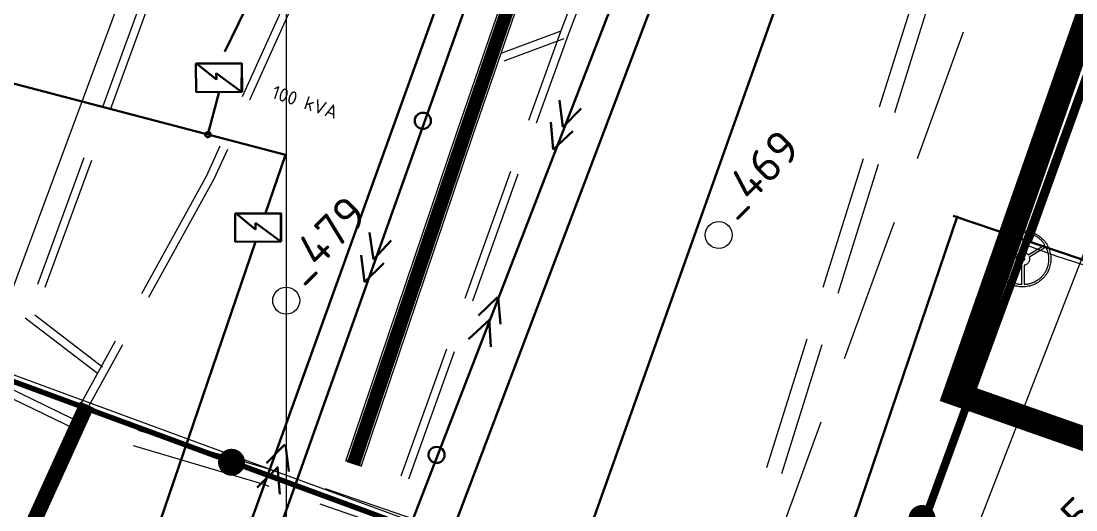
# Model space of a CAD drawing. Header units: millimetres. Extents: x 519 to 9564855, y -810 to 5021775.
# Drawn here: x 9530901.8 to 9531292.5, y 4999252.9 to 4999433.9 of the extents above; entities that cross this region are included whole.
import ezdxf

# ---------------------------------------------------------------- set-up
doc = ezdxf.new("R2010")
doc.units = ezdxf.units.MM
doc.header["$LTSCALE"] = 2
doc.header["$MEASUREMENT"] = 0
for name, pattern in [('92051501$0$DASHED', [0.75, 0.5, -0.25]), ('92051501$0$GROUND2', [35, 25, -10]), ('DASHED', [0.75, 0.5, -0.25])]:
    doc.linetypes.add(name, pattern=pattern)
for name, color, linetype in [('Existing roads', 41, 'Continuous'), ('FIBERGLASS', 212, 'Continuous'), ('GRID_PULKOVO', 7, 'Continuous'), ('OilColl&Flowlines', 3, 'Continuous'), ('OLD WELLS(dr.bfr2000)', 24, 'Continuous'), ('ROAD_GROUND', 9, 'Continuous')]:
    doc.layers.add(name, color=color, linetype=linetype)
for name, color, linetype, lineweight in [('SteamInjInfrastructure', 25, 'Continuous', 100), ('Электро', 1, 'Continuous', 30), ('Электроснаб', 1, 'Continuous', 18), ('Электроснабжене', 1, 'Continuous', 18)]:
    doc.layers.add(name, color=color, linetype=linetype, lineweight=lineweight)
doc.styles.add('92051501$0$STANDARD', font='simplex.shx')
doc.styles.add('Elect', font='isocpeur.ttf')
doc.styles.add('GeoApp', font='', dxfattribs={"height": 1})
doc.styles.get("Standard").update_dxf_attribs({"font": 'isocpeur.ttf', "width": 0.5})
doc.styles.get('GeoApp').set_extended_font_data('D431', italic=True)
doc.linetypes.add('g5_122_n', pattern='A,1,-1,1.5,-0.3,["Н",GeoApp,S=1,R=0,X=0,Y=-0.5],-1.5,1.5,-1,4,-1,4,-1,3', length=20.8)
doc.linetypes.add('STM_LINE', pattern='A,0.5,-0.2,["S",92051501$0$STANDARD,S=0.1,R=0,X=-0.1,Y=-0.05],-0.05', length=0.75)

# ---------------------------------------------------------------- blocks, each defined once
blk = doc.blocks.new('A$C80b59c50')
at = {"color": 24, "linetype": 'g5_122_n', "lineweight": 30, "ltscale": 5}
for p, q in [((-987.71, -175.19, -25.78), (-1186.63, -760.58, -25.78)), ((-70.19, -488.02, -25.78), (-989.26, -175.19, -25.78))]:
    blk.add_line(p, q, dxfattribs=at)

msp = doc.modelspace()

# ---------------------------------------------------------------- linework, layer by layer
at = {"layer": 'Existing roads', "lineweight": 0}
msp.add_line((9530926.22, 4999291.84), (9530811.85, 4999040.53), dxfattribs=at)
at = {"layer": 'Existing roads', "lineweight": 0, "const_width": 5.7, "flags": 128}
msp.add_lwpolyline([(9530926.22, 4999291.84), (9530811.85, 4999040.53), (9530810.05907, 4999036.90417)], dxfattribs=at)
at = {"layer": 'FIBERGLASS', "color": 5, "linetype": '92051501$0$DASHED', "lineweight": 0, "ltscale": 50}
for p, q in [((9531276.29966, 4999500.34681), (9531223.86101, 4999355.78128)), ((9531223.86101, 4999355.78128), (9531157.36101, 4999174.18128))]:
    msp.add_line(p, q, dxfattribs=at)
at = {"layer": 'FIBERGLASS', "linetype": 'DASHED', "lineweight": 0, "ltscale": 0.07, "const_width": 3}
msp.add_lwpolyline([(9531540.34582, 5000089.45611), (9531403.32848, 4999707.55452), (9531323.07565, 4999487.02054), (9531270.637, 4999342.455), (9531204.137, 4999160.855), (9531080, 4998795), (9531073, 4998720), (9531007, 4998000), (9530962, 4997500), (9530917, 4997000), (9530872, 4996500), (9530827, 4996000), (9530808, 4995740)], dxfattribs=at)
at = {"layer": 'GRID_PULKOVO', "lineweight": 0}
msp.add_line((9531000, 5010000), (9531000, 4992000), dxfattribs=at)
at = {"layer": 'OilColl&Flowlines', "lineweight": 0, "const_width": 2}
for points in [[(9531399.85259, 4999698.83797), (9531275.11022, 4999352.00909)], [(9531270.637, 4999342.455), (9531205.437, 4999162.555), (9531204.737, 4999160.655), (9531204.137, 4999160.855), (9531212.837, 4999184.855), (9530837.037, 4999323.255), (9530845.737, 4999345.755)]]:
    msp.add_lwpolyline(points, dxfattribs=at)
at = {"layer": 'OilColl&Flowlines', "lineweight": 0}
for points in [[(9531272.8284, 4999356.25381), (9531272.8284, 4999356.25381), (9531273.35813, 4999356.24343), (9531273.87746, 4999356.20188), (9531274.3968, 4999356.12917), (9531274.90575, 4999356.04608), (9531275.40431, 4999355.92144), (9531275.89248, 4999355.78641), (9531276.38066, 4999355.62023), (9531276.84806, 4999355.43326), (9531277.30508, 4999355.22553), (9531277.7517, 4999354.99702), (9531278.18795, 4999354.74774), (9531278.6138, 4999354.47769), (9531279.01888, 4999354.18686), (9531279.41358, 4999353.87526), (9531279.7875, 4999353.55327), (9531280.15103, 4999353.21051), (9531280.4938, 4999352.84697), (9531280.82617, 4999352.47305), (9531281.13777, 4999352.07836), (9531281.4286, 4999351.67328), (9531281.69865, 4999351.24742), (9531281.94794, 4999350.81118), (9531282.17644, 4999350.36455), (9531282.39456, 4999349.90753), (9531282.58152, 4999349.42975), (9531282.74771, 4999348.95196), (9531282.88274, 4999348.4534), (9531282.99699, 4999347.95483), (9531283.09047, 4999347.44588), (9531283.16318, 4999346.92655), (9531283.20473, 4999346.39683), (9531283.21511, 4999345.8671), (9531283.21511, 4999345.8671), (9531283.20473, 4999345.327), (9531283.16318, 4999344.79727), (9531283.09047, 4999344.27794), (9531282.99699, 4999343.76899), (9531282.88274, 4999343.27043), (9531282.74771, 4999342.77186), (9531282.58152, 4999342.28369), (9531282.39456, 4999341.81629), (9531282.17644, 4999341.35927), (9531281.94794, 4999340.91264), (9531281.69865, 4999340.4764), (9531281.4286, 4999340.05055), (9531281.13777, 4999339.64546), (9531280.82617, 4999339.25077), (9531280.4938, 4999338.87685), (9531280.15103, 4999338.51331), (9531279.7875, 4999338.17055), (9531279.41358, 4999337.84856), (9531279.01888, 4999337.53696), (9531278.6138, 4999337.24613), (9531278.18795, 4999336.97608), (9531277.7517, 4999336.7268), (9531277.30508, 4999336.49829), (9531276.84806, 4999336.29056), (9531276.38066, 4999336.1036), (9531275.89248, 4999335.9478), (9531275.40431, 4999335.80238), (9531274.90575, 4999335.68813), (9531274.3968, 4999335.59465), (9531273.87746, 4999335.53233), (9531273.35813, 4999335.49078), (9531272.8284, 4999335.48039), (9531272.8284, 4999335.48039), (9531272.28829, 4999335.49078), (9531271.75857, 4999335.53233), (9531271.23924, 4999335.59465), (9531270.73029, 4999335.68813), (9531270.22134, 4999335.80238), (9531269.73316, 4999335.9478), (9531269.24499, 4999336.1036), (9531268.77759, 4999336.29056), (9531268.31018, 4999336.49829), (9531267.86356, 4999336.7268), (9531267.42731, 4999336.97608), (9531267.01185, 4999337.24613), (9531266.60676, 4999337.53696), (9531266.21207, 4999337.84856), (9531265.83815, 4999338.17055), (9531265.47461, 4999338.51331), (9531265.13185, 4999338.87685), (9531264.79948, 4999339.25077), (9531264.49826, 4999339.64546), (9531264.20743, 4999340.05055), (9531263.93738, 4999340.4764), (9531263.6881, 4999340.91264), (9531263.45959, 4999341.35927), (9531263.25186, 4999341.81629), (9531263.0649, 4999342.28369), (9531262.9091, 4999342.77186), (9531262.76368, 4999343.27043), (9531262.64943, 4999343.76899), (9531262.55595, 4999344.27794), (9531262.49363, 4999344.79727), (9531262.45208, 4999345.327), (9531262.44169, 4999345.8671), (9531262.44169, 4999345.8671), (9531262.45208, 4999346.39683), (9531262.49363, 4999346.92655), (9531262.55595, 4999347.44588), (9531262.64943, 4999347.95483), (9531262.76368, 4999348.4534), (9531262.9091, 4999348.95196), (9531263.0649, 4999349.42975), (9531263.25186, 4999349.90753), (9531263.45959, 4999350.36455), (9531263.6881, 4999350.81118), (9531263.93738, 4999351.24742), (9531264.20743, 4999351.67328), (9531264.49826, 4999352.07836), (9531264.79948, 4999352.47305), (9531265.13185, 4999352.84697), (9531265.47461, 4999353.21051), (9531265.83815, 4999353.55327), (9531266.21207, 4999353.87526), (9531266.60676, 4999354.18686), (9531267.01185, 4999354.47769), (9531267.42731, 4999354.74774), (9531267.86356, 4999354.99702), (9531268.31018, 4999355.22553), (9531268.77759, 4999355.43326), (9531269.24499, 4999355.62023), (9531269.73316, 4999355.78641), (9531270.22134, 4999355.92144), (9531270.73029, 4999356.04608), (9531271.23924, 4999356.12917), (9531271.75857, 4999356.20188), (9531272.28829, 4999356.24343), (9531272.8284, 4999356.25381)], [(9531270.9588, 4999347.29008), (9531270.9588, 4999347.29008), (9531271.16653, 4999347.53936), (9531271.40542, 4999347.75749), (9531271.66509, 4999347.93406), (9531271.92476, 4999348.06909), (9531272.2052, 4999348.16257), (9531272.49603, 4999348.23527), (9531272.78686, 4999348.26643), (9531273.07768, 4999348.26643), (9531273.35813, 4999348.23527), (9531273.63857, 4999348.17295), (9531273.89823, 4999348.08986), (9531274.13713, 4999347.97561), (9531274.36564, 4999347.84058), (9531274.5526, 4999347.67439), (9531274.71878, 4999347.49782), (9531274.85381, 4999347.29008), (9531280.94042, 4999351.10201), (9531280.94042, 4999351.10201), (9531280.79501, 4999351.3409), (9531280.62882, 4999351.56941), (9531280.46264, 4999351.79792), (9531280.28606, 4999352.02642), (9531280.0991, 4999352.24454), (9531279.91214, 4999352.46267), (9531279.70441, 4999352.6704), (9531279.49667, 4999352.87813), (9531279.27855, 4999353.07548), (9531279.06043, 4999353.27283), (9531278.82154, 4999353.45979), (9531278.58264, 4999353.63636), (9531278.34375, 4999353.81294), (9531278.09447, 4999353.97913), (9531277.8348, 4999354.14531), (9531277.57513, 4999354.29073), (9531277.30508, 4999354.43614), (9531277.03502, 4999354.58155), (9531276.75458, 4999354.70619), (9531276.47414, 4999354.83084), (9531276.1937, 4999354.94509), (9531275.90287, 4999355.04896), (9531275.61204, 4999355.14244), (9531275.32121, 4999355.22553), (9531275.02, 4999355.30862), (9531274.71878, 4999355.37094), (9531274.41757, 4999355.43326), (9531274.10597, 4999355.4852), (9531273.80475, 4999355.51636), (9531273.49315, 4999355.54752), (9531273.18155, 4999355.55791), (9531272.86995, 4999355.56829), (9531272.86995, 4999355.56829), (9531272.55835, 4999355.55791), (9531272.24675, 4999355.54752), (9531271.93515, 4999355.51636), (9531271.62355, 4999355.4852), (9531271.32233, 4999355.43326), (9531271.02112, 4999355.38133), (9531270.7199, 4999355.31901), (9531270.42907, 4999355.2463), (9531270.12786, 4999355.15282), (9531269.84742, 4999355.05934), (9531269.55659, 4999354.96586), (9531269.27615, 4999354.85161), (9531269.00609, 4999354.72697), (9531268.73604, 4999354.60233), (9531268.46599, 4999354.4673), (9531268.20632, 4999354.32189), (9531267.94665, 4999354.17647), (9531267.69737, 4999354.01029), (9531267.44809, 4999353.8441), (9531267.20919, 4999353.67791), (9531266.98069, 4999353.49095), (9531266.75218, 4999353.30399), (9531266.53406, 4999353.11703), (9531266.31594, 4999352.90929), (9531266.1082, 4999352.70156), (9531265.91085, 4999352.49383), (9531265.72389, 4999352.2757), (9531265.53693, 4999352.0472), (9531265.36036, 4999351.81869), (9531265.18378, 4999351.59018), (9531265.02798, 4999351.35129), (9531264.87218, 4999351.10201), (9531270.9588, 4999347.29008)], [(9531272.42332, 4999343.47816), (9531272.42332, 4999343.47816), (9531272.18443, 4999343.56125), (9531271.95592, 4999343.65473), (9531271.72741, 4999343.77938), (9531271.51968, 4999343.9144), (9531271.32233, 4999344.0702), (9531271.14576, 4999344.23639), (9531270.97957, 4999344.42335), (9531270.84454, 4999344.6207), (9531270.7199, 4999344.82843), (9531270.61603, 4999345.04655), (9531270.54333, 4999345.27506), (9531270.49139, 4999345.51396), (9531270.47062, 4999345.76324), (9531270.48101, 4999346.01252), (9531270.52255, 4999346.2618), (9531270.59526, 4999346.52147), (9531264.39439, 4999350.41648), (9531264.39439, 4999350.41648), (9531264.25937, 4999350.1672), (9531264.13473, 4999349.91792), (9531264.02047, 4999349.65825), (9531263.91661, 4999349.39859), (9531263.81274, 4999349.12853), (9531263.71926, 4999348.84809), (9531263.63616, 4999348.57804), (9531263.56346, 4999348.28721), (9531263.50114, 4999348.00677), (9531263.4492, 4999347.71594), (9531263.39727, 4999347.42511), (9531263.36611, 4999347.13428), (9531263.33495, 4999346.83307), (9531263.31418, 4999346.53185), (9531263.30379, 4999346.23064), (9531263.30379, 4999345.92942), (9531263.31418, 4999345.62821), (9531263.33495, 4999345.327), (9531263.35572, 4999345.01539), (9531263.39727, 4999344.71418), (9531263.43882, 4999344.41296), (9531263.50114, 4999344.11175), (9531263.56346, 4999343.81054), (9531263.63616, 4999343.50932), (9531263.71926, 4999343.20811), (9531263.81274, 4999342.91728), (9531263.91661, 4999342.62645), (9531264.03086, 4999342.33562), (9531264.1555, 4999342.04479), (9531264.29053, 4999341.76435), (9531264.43594, 4999341.48391), (9531264.59174, 4999341.20347), (9531264.59174, 4999341.20347), (9531264.74754, 4999340.93342), (9531264.92412, 4999340.67375), (9531265.0903, 4999340.41408), (9531265.27727, 4999340.1648), (9531265.47461, 4999339.92591), (9531265.67196, 4999339.68701), (9531265.86931, 4999339.4585), (9531266.08743, 4999339.24038), (9531266.29516, 4999339.03265), (9531266.52367, 4999338.82491), (9531266.75218, 4999338.62757), (9531266.99107, 4999338.44061), (9531267.22997, 4999338.25365), (9531267.46886, 4999338.08746), (9531267.71814, 4999337.92127), (9531267.97781, 4999337.76547), (9531268.22709, 4999337.60967), (9531268.49715, 4999337.47464), (9531268.75681, 4999337.33961), (9531269.02687, 4999337.21497), (9531269.29692, 4999337.10072), (9531269.57736, 4999336.99685), (9531269.84742, 4999336.89299), (9531270.12786, 4999336.80989), (9531270.41869, 4999336.7268), (9531270.69913, 4999336.65409), (9531270.97957, 4999336.59177), (9531271.2704, 4999336.53984), (9531271.56122, 4999336.4879), (9531271.84167, 4999336.45674), (9531272.13249, 4999336.43597), (9531272.42332, 4999336.4152), (9531272.42332, 4999343.47816)], [(9531274.437, 4999350.855), (9531270.637, 4999342.455)], [(9531275.21735, 4999346.52147), (9531275.21735, 4999346.52147), (9531275.27967, 4999346.25141), (9531275.31083, 4999345.98136), (9531275.31083, 4999345.72169), (9531275.29005, 4999345.47241), (9531275.24851, 4999345.22313), (9531275.18619, 4999344.98423), (9531275.09271, 4999344.76611), (9531274.98884, 4999344.55838), (9531274.85381, 4999344.36103), (9531274.68762, 4999344.17407), (9531274.51105, 4999344.01827), (9531274.3137, 4999343.86247), (9531274.09558, 4999343.73783), (9531273.85669, 4999343.63396), (9531273.59702, 4999343.54048), (9531273.31658, 4999343.47816), (9531273.31658, 4999336.4152), (9531273.31658, 4999336.4152), (9531273.59702, 4999336.42558), (9531273.87746, 4999336.44636), (9531274.1579, 4999336.47752), (9531274.43834, 4999336.51906), (9531274.71878, 4999336.571), (9531274.99923, 4999336.62293), (9531275.27967, 4999336.69564), (9531275.56011, 4999336.76835), (9531275.84055, 4999336.85144), (9531276.12099, 4999336.94492), (9531276.40143, 4999337.04879), (9531276.67149, 4999337.15265), (9531276.94154, 4999337.27729), (9531277.2116, 4999337.40194), (9531277.48165, 4999337.53696), (9531277.74132, 4999337.68238), (9531278.00099, 4999337.82779), (9531278.26065, 4999337.99398), (9531278.50993, 4999338.16017), (9531278.75922, 4999338.33674), (9531278.99811, 4999338.51331), (9531279.237, 4999338.71066), (9531279.46551, 4999338.90801), (9531279.69402, 4999339.11574), (9531279.91214, 4999339.32348), (9531280.11987, 4999339.55198), (9531280.32761, 4999339.78049), (9531280.52496, 4999340.01939), (9531280.71192, 4999340.25828), (9531280.89888, 4999340.50756), (9531281.06507, 4999340.76723), (9531281.23125, 4999341.03728), (9531281.23125, 4999341.03728), (9531281.38705, 4999341.31773), (9531281.53247, 4999341.59817), (9531281.66749, 4999341.88899), (9531281.79213, 4999342.16944), (9531281.896, 4999342.46026), (9531281.99987, 4999342.76148), (9531282.09335, 4999343.05231), (9531282.17644, 4999343.34313), (9531282.24915, 4999343.64435), (9531282.32186, 4999343.94556), (9531282.37379, 4999344.23639), (9531282.41534, 4999344.53761), (9531282.4465, 4999344.83882), (9531282.47766, 4999345.14003), (9531282.48804, 4999345.43086), (9531282.49843, 4999345.73208), (9531282.49843, 4999346.03329), (9531282.47766, 4999346.32412), (9531282.45688, 4999346.61495), (9531282.42572, 4999346.91616), (9531282.39456, 4999347.20699), (9531282.34263, 4999347.48743), (9531282.2907, 4999347.77826), (9531282.21799, 4999348.0587), (9531282.14528, 4999348.33914), (9531282.06219, 4999348.61958), (9531281.96871, 4999348.90002), (9531281.87523, 4999349.17008), (9531281.76097, 4999349.42975), (9531281.64672, 4999349.6998), (9531281.52208, 4999349.95947), (9531281.38705, 4999350.20875), (9531275.21735, 4999346.52147)], [(9531274.59625, 4999350.79602), (9531273.837, 4999350.755)], [(9532713.437, 4998831.755), (9532326.537, 4998993.655), (9531716.037, 4999208.455), (9531285.237, 4999346.855), (9531274.437, 4999350.855), (9531275.137, 4999352.055)], [(9531272.9115, 4999346.52147), (9531272.9115, 4999346.52147), (9531272.77647, 4999346.51108), (9531272.65183, 4999346.46953), (9531272.54796, 4999346.40721), (9531272.4441, 4999346.33451), (9531272.37139, 4999346.23064), (9531272.30907, 4999346.12677), (9531272.26752, 4999346.00213), (9531272.25713, 4999345.8671), (9531272.25713, 4999345.8671), (9531272.26752, 4999345.73208), (9531272.30907, 4999345.61782), (9531272.37139, 4999345.50357), (9531272.4441, 4999345.41009), (9531272.54796, 4999345.327), (9531272.65183, 4999345.27506), (9531272.77647, 4999345.23351), (9531272.9115, 4999345.22313), (9531272.9115, 4999345.22313), (9531273.04652, 4999345.23351), (9531273.16078, 4999345.27506), (9531273.27503, 4999345.327), (9531273.36851, 4999345.41009), (9531273.45161, 4999345.50357), (9531273.50354, 4999345.61782), (9531273.54509, 4999345.73208), (9531273.55547, 4999345.8671), (9531273.55547, 4999345.8671), (9531273.54509, 4999346.00213), (9531273.50354, 4999346.12677), (9531273.45161, 4999346.23064), (9531273.36851, 4999346.33451), (9531273.27503, 4999346.40721), (9531273.16078, 4999346.46953), (9531273.04652, 4999346.51108), (9531272.9115, 4999346.52147)]]:
    msp.add_lwpolyline(points, dxfattribs=at)
at = {"layer": 'OilColl&Flowlines', "lineweight": 0, "const_width": 5}
for points in [[(9530980.02464, 4999273.00692, 1), (9530979.496, 4999268.03494, 1)], [(9531235.7758, 4999252.18131, 1), (9531235.24716, 4999247.20933, 1)]]:
    msp.add_lwpolyline(points, format="xyb", close=True, dxfattribs=at)
at = {"layer": 'OLD WELLS(dr.bfr2000)', "lineweight": 0}
for centre in [(9531160.2, 4999354.7), (9531000, 4999330.4)]:
    msp.add_circle(centre, 5, dxfattribs=at)
at = {"layer": 'ROAD_GROUND', "lineweight": 0, "const_width": 5}
msp.add_lwpolyline([(9531171.5344, 4999706.87381), (9531118.7602, 4999545.25916), (9531066.09576, 4999391.98362), (9531024.82952, 4999269.79416)], dxfattribs=at)
at = {"layer": 'ROAD_GROUND', "lineweight": 0}
for points in [[(9531168.68259, 4999707.80505), (9531115.923, 4999546.234), (9531063.256, 4999392.951), (9531021.98724, 4999270.75407)], [(9531174.3862, 4999705.94258), (9531121.61234, 4999544.32782), (9531068.93552, 4999391.01624), (9531027.67181, 4999268.83425)], [(9531022.132, 4999271.1827), (9531027.83588, 4999269.32006)]]:
    msp.add_lwpolyline(points, dxfattribs=at)
at = {"layer": 'ROAD_GROUND', "linetype": '92051501$0$GROUND2', "lineweight": 0}
for points in [[(9531042.56582, 4999265.4518), (9531102.201, 4999431.378), (9531114.893, 4999464.895), (9531133.072, 4999513.316), (9531145.577, 4999546.876), (9531162.6424, 4999585.69668), (9531195.362, 4999679.369), (9531197.527, 4999693.103)], [(9531045.38901, 4999264.43712), (9531105.01559, 4999430.33939), (9531117.70158, 4999463.84056), (9531135.88318, 4999512.26851), (9531148.35807, 4999545.74768), (9531165.43593, 4999584.59672), (9531198.28332, 4999678.63488), (9531200.49041, 4999692.63586)], [(9531308.71398, 4999653.51574), (9531276.437, 4999583.355), (9531052.537, 4998868.155), (9531038.337, 4998758.655), (9530937.137, 4997742.255)], [(9531314.16483, 4999651.00811), (9531282.04828, 4999581.1961), (9531058.41971, 4998866.86311), (9531044.29864, 4998757.97181), (9530943.10748, 4997741.66054)], [(9531004.22578, 4999451.42408), (9530970.537, 4999376.655), (9530920.837, 4999286.655), (9530896.237, 4999298.555), (9530873.31154, 4999306.84464), (9530832.137, 4999347.455), (9530624.137, 4999426.255), (9530474.737, 4999482.855), (9530323.037, 4999536.455), (9530189.337, 4999581.355), (9530142.637, 4999597.455), (9530123.537, 4999591.455), (9530077.837, 4999475.255), (9530048.137, 4999394.455), (9530034.037, 4999355.755)], [(9531006.96096, 4999450.19168), (9530973.2221, 4999375.31147), (9530922.08921, 4999282.71669), (9530895.07061, 4999295.78666), (9530871.67305, 4999304.24701), (9530830.48155, 4999344.87409), (9530623.07389, 4999423.44969), (9530473.70574, 4999480.03762), (9530322.05969, 4999533.61856), (9530188.37056, 4999578.51491), (9530142.59338, 4999594.29676), (9530125.80405, 4999589.02262), (9530080.64118, 4999474.18836), (9530050.95428, 4999393.424), (9530036.85574, 4999354.72802)], [(9530949.1307, 4999448.99505), (9530903.337, 4999324.055), (9530930.15221, 4999303.5236)], [(9530951.94746, 4999447.96263), (9530906.91338, 4999325.09508), (9530931.976, 4999305.90557)], [(9531101.75662, 4999430.14159), (9531079.54195, 4999421.88539)], [(9531102.80174, 4999427.32952), (9531080.58707, 4999419.07332)], [(9531625.15206, 4999005.33816), (9531577.19413, 4999032.94136), (9531558.79652, 4999042.05651), (9531543.62613, 4999071.91641), (9531447.78333, 4999105.7877), (9531341.18814, 4999144.94144), (9531236.68357, 4999180.67048), (9531165.31943, 4999207.38182), (9531061.81653, 4999244.36765), (9530993.19149, 4999268.10225), (9530922.65195, 4999289.02208)], [(9531380.13313, 4999124.24451), (9531339.183, 4999139.286), (9531234.661, 4999175.021), (9531163.25816, 4999201.74682), (9531059.85536, 4999238.69722), (9530991.357, 4999262.388), (9530920.94597, 4999283.26971)]]:
    msp.add_lwpolyline(points, dxfattribs=at)
at = {"layer": 'ROAD_GROUND', "color": 8, "lineweight": 0, "const_width": 9}
msp.add_lwpolyline([(9531366.94235, 4999635.83659), (9531247.78, 4999295.99), (9532744.55468, 4998771.20215)], dxfattribs=at)
at = {"layer": 'SteamInjInfrastructure', "color": 6, "linetype": 'STM_LINE', "lineweight": 0, "ltscale": 15}
for p, q in [((9531170.771, 5000067.691), (9530888.188, 4999306.873)), ((9531231.29058, 4999183.11726), (9531451.884, 4999750.008)), ((9530888.188, 4999306.873), (9531234.569, 4999179.685))]:
    msp.add_line(p, q, dxfattribs=at)
at = {"layer": 'Электро'}
for p, q in [((9530807.63168, 4998751.23437), (9531191.27804, 4999815.31736)), ((9531199.41914, 4999813.2866), (9530821.31914, 4998750.3866)), ((9531268.98214, 4999792.2316, 0), (9530941.88214, 4998929.0316, 0)), ((9530585.91914, 4998057.6866), (9531226.11914, 4999712.8866)), ((9530977.30067, 4999422.6439, 0), (9531075.86149, 4999625.53571, 0)), ((9531229.69292, 4999575.25595, 0), (9531106.41359, 4999228.63084, 0)), ((9530845.15079, 4999424.91189, 0), (9530999.69657, 4999384.389, 0)), ((9530966.56595, 4999418.19366, 0), (9530983.61438, 4999418.29799, 0)), ((9530966.63065, 4999407.62131, 0), (9530966.56595, 4999418.19366, 0)), ((9530983.51713, 4999418.19954, 0), (9530966.92153, 4999418.09798, 0)), ((9530966.92153, 4999418.09798, 0), (9530974.13331, 4999412.27075, 0)), ((9530983.44344, 4999407.75708, 0), (9530983.51713, 4999418.19954, 0)), ((9530983.61438, 4999418.29799, 0), (9530983.67908, 4999407.72564, 0)), ((9530974.13331, 4999412.27075, 0), (9530974.11877, 4999414.64598, 0)), ((9530974.11877, 4999414.64598, 0), (9530983.44344, 4999407.75708, 0)), ((9530983.67908, 4999407.72564, 0), (9530966.63065, 4999407.62131, 0)), ((9530975.15487, 4999407.67347, 0), (9530971.02104, 4999391.90791, 0)), ((9531102.42579, 4999394.66011), (9531101.2205, 4999404.63662)), ((9531109.19388, 4999401.48108), (9531102.42579, 4999394.66011)), ((9531097.97008, 4999396.4235), (9531098.84799, 4999386.30515)), ((9531098.84799, 4999386.30515), (9531106.17797, 4999393.17515)), ((9530999.69657, 4999384.389, 0), (9530992.2956, 4999362.76366, 0)), ((9530981.07324, 4999362.69498, 0), (9530998.12167, 4999362.79932, 0)), ((9530981.13794, 4999352.12263, 0), (9530981.07324, 4999362.69498, 0)), ((9530998.02442, 4999362.70087, 0), (9530981.42882, 4999362.5993, 0)), ((9530981.42882, 4999362.5993, 0), (9530988.6406, 4999356.77207, 0)), ((9530997.95073, 4999352.2584, 0), (9530998.02442, 4999362.70087, 0)), ((9530998.12167, 4999362.79932, 0), (9530998.18638, 4999352.22696, 0)), ((9530988.6406, 4999356.77207, 0), (9530988.62606, 4999359.1473, 0)), ((9530988.62606, 4999359.1473, 0), (9530997.95073, 4999352.2584, 0)), ((9531032.33326, 4999345.65391), (9531030.82097, 4999355.58852)), ((9530988.66964, 4999352.16872, 0), (9530937.06062, 4999201.36911, 0)), ((9530998.18638, 4999352.22696, 0), (9530981.13794, 4999352.12263, 0)), ((9531038.88784, 4999352.6803), (9531032.33326, 4999345.65391)), ((9531027.8253, 4999347.2791), (9531029.01474, 4999337.19262)), ((9531029.01474, 4999337.19262), (9531036.12943, 4999344.28534)), ((9531078.22626, 4999331.66356), (9531071.22367, 4999324.9354)), ((9531078.46077, 4999331.57075), (9531079.43155, 4999321.68705)), ((9531075.53773, 4999323.49948), (9531067.46013, 4999316.11111)), ((9531075.21035, 4999323.35763), (9531075.85376, 4999313.33208)), ((9530999.49215, 4999277.10214), (9530992.70031, 4999270.1613)), ((9530999.72941, 4999277.0166), (9531001.00444, 4999267.16754)), ((9530997.05659, 4999268.85906), (9530989.2106, 4999261.22518)), ((9530996.73374, 4999268.70719), (9530997.68592, 4999258.70624))]:
    msp.add_line(p, q, dxfattribs=at)
for centre, start, end in [((9531050.60655, 4999396.99676), 0.7714537, 180.7714537), ((9531050.60655, 4999396.99676), 180.7714537, 0.7714537), ((9531055.68601, 4999273.25775), 359.0048083, 179.0048083), ((9531055.68601, 4999273.25775), 179.0048083, 359.0048083)]:
    msp.add_arc(centre, 3, start, end, dxfattribs=at)
at = {"layer": 'Электро', "ltscale": 25}
for start, end in [(162, 342), (342, 162)]:
    msp.add_arc((9530971.02104, 4999391.90791, 0), 1, start, end, dxfattribs=at)
at = {"layer": 'Электроснаб', "color": 1, "linetype": 'ByBlock', "lineweight": 0}
for p, q in [((9530807.63168, 4998751.23437), (9531191.27804, 4999815.31736)), ((9531199.41914, 4999813.2866), (9530821.31914, 4998750.3866)), ((9531268.98214, 4999792.2316, 0), (9530941.88214, 4998929.0316, 0)), ((9530585.91914, 4998057.6866), (9531226.11914, 4999712.8866)), ((9530977.30067, 4999422.6439, 0), (9531075.86149, 4999625.53571, 0)), ((9531229.69292, 4999575.25595, 0), (9531106.41359, 4999228.63084, 0)), ((9530845.15079, 4999424.91189, 0), (9530999.69657, 4999384.389, 0)), ((9530966.56595, 4999418.19366, 0), (9530983.61438, 4999418.29799, 0)), ((9530966.63065, 4999407.62131, 0), (9530966.56595, 4999418.19366, 0)), ((9530983.51713, 4999418.19954, 0), (9530966.92153, 4999418.09798, 0)), ((9530966.92153, 4999418.09798, 0), (9530974.13331, 4999412.27075, 0)), ((9530983.44344, 4999407.75708, 0), (9530983.51713, 4999418.19954, 0)), ((9530983.61438, 4999418.29799, 0), (9530983.67908, 4999407.72564, 0)), ((9530974.13331, 4999412.27075, 0), (9530974.11877, 4999414.64598, 0)), ((9530974.11877, 4999414.64598, 0), (9530983.44344, 4999407.75708, 0)), ((9530983.67908, 4999407.72564, 0), (9530966.63065, 4999407.62131, 0)), ((9530975.15487, 4999407.67347, 0), (9530971.02104, 4999391.90791, 0)), ((9531102.42579, 4999394.66011), (9531101.2205, 4999404.63662)), ((9531109.19388, 4999401.48108), (9531102.42579, 4999394.66011)), ((9531097.97008, 4999396.4235), (9531098.84799, 4999386.30515)), ((9531098.84799, 4999386.30515), (9531106.17797, 4999393.17515)), ((9530999.69657, 4999384.389, 0), (9530992.2956, 4999362.76366, 0)), ((9530981.07324, 4999362.69498, 0), (9530998.12167, 4999362.79932, 0)), ((9530981.13794, 4999352.12263, 0), (9530981.07324, 4999362.69498, 0)), ((9530998.02442, 4999362.70087, 0), (9530981.42882, 4999362.5993, 0)), ((9530981.42882, 4999362.5993, 0), (9530988.6406, 4999356.77207, 0)), ((9530997.95073, 4999352.2584, 0), (9530998.02442, 4999362.70087, 0)), ((9530998.12167, 4999362.79932, 0), (9530998.18638, 4999352.22696, 0)), ((9530988.6406, 4999356.77207, 0), (9530988.62606, 4999359.1473, 0)), ((9530988.62606, 4999359.1473, 0), (9530997.95073, 4999352.2584, 0)), ((9531032.33326, 4999345.65391), (9531030.82097, 4999355.58852)), ((9530988.66964, 4999352.16872, 0), (9530937.06062, 4999201.36911, 0)), ((9530998.18638, 4999352.22696, 0), (9530981.13794, 4999352.12263, 0)), ((9531038.88784, 4999352.6803), (9531032.33326, 4999345.65391)), ((9531027.8253, 4999347.2791), (9531029.01474, 4999337.19262)), ((9531029.01474, 4999337.19262), (9531036.12943, 4999344.28534)), ((9531078.22626, 4999331.66356), (9531071.22367, 4999324.9354)), ((9531078.46077, 4999331.57075), (9531079.43155, 4999321.68705)), ((9531075.53773, 4999323.49948), (9531067.46013, 4999316.11111)), ((9531075.21035, 4999323.35763), (9531075.85376, 4999313.33208)), ((9530999.49215, 4999277.10214), (9530992.70031, 4999270.1613)), ((9530999.72941, 4999277.0166), (9531001.00444, 4999267.16754)), ((9530997.05659, 4999268.85906), (9530989.2106, 4999261.22518)), ((9530996.73374, 4999268.70719), (9530997.68592, 4999258.70624))]:
    msp.add_line(p, q, dxfattribs=at)
for centre, start, end in [((9531050.60655, 4999396.99676), 0.7714537, 180.7714537), ((9531050.60655, 4999396.99676), 180.7714537, 0.7714537), ((9531055.68601, 4999273.25775), 359.0048083, 179.0048083), ((9531055.68601, 4999273.25775), 179.0048083, 359.0048083)]:
    msp.add_arc(centre, 3, start, end, dxfattribs=at)
at = {"layer": 'Электроснаб', "color": 1, "linetype": 'ByBlock', "lineweight": 0, "ltscale": 25}
for start, end in [(162, 342), (342, 162)]:
    msp.add_arc((9530971.02104, 4999391.90791, 0), 1, start, end, dxfattribs=at)
at = {"layer": 'Электроснабжене', "color": 1, "linetype": 'ByBlock', "lineweight": 0}
for p, q in [((9530807.63168, 4998751.23437), (9531191.27804, 4999815.31736)), ((9531199.41914, 4999813.2866), (9530821.31914, 4998750.3866)), ((9531268.98214, 4999792.2316, 0), (9530941.88214, 4998929.0316, 0)), ((9530585.91914, 4998057.6866), (9531226.11914, 4999712.8866)), ((9530977.30067, 4999422.6439, 0), (9531075.86149, 4999625.53571, 0)), ((9531229.69292, 4999575.25595, 0), (9531106.41359, 4999228.63084, 0)), ((9530845.15079, 4999424.91189, 0), (9530999.69657, 4999384.389, 0)), ((9530966.56595, 4999418.19366, 0), (9530983.61438, 4999418.29799, 0)), ((9530966.63065, 4999407.62131, 0), (9530966.56595, 4999418.19366, 0)), ((9530983.51713, 4999418.19954, 0), (9530966.92153, 4999418.09798, 0)), ((9530966.92153, 4999418.09798, 0), (9530974.13331, 4999412.27075, 0)), ((9530983.44344, 4999407.75708, 0), (9530983.51713, 4999418.19954, 0)), ((9530983.61438, 4999418.29799, 0), (9530983.67908, 4999407.72564, 0)), ((9530974.13331, 4999412.27075, 0), (9530974.11877, 4999414.64598, 0)), ((9530974.11877, 4999414.64598, 0), (9530983.44344, 4999407.75708, 0)), ((9530983.67908, 4999407.72564, 0), (9530966.63065, 4999407.62131, 0)), ((9530975.15487, 4999407.67347, 0), (9530971.02104, 4999391.90791, 0)), ((9531102.42579, 4999394.66011), (9531101.2205, 4999404.63662)), ((9531109.19388, 4999401.48108), (9531102.42579, 4999394.66011)), ((9531097.97008, 4999396.4235), (9531098.84799, 4999386.30515)), ((9531098.84799, 4999386.30515), (9531106.17797, 4999393.17515)), ((9530999.69657, 4999384.389, 0), (9530992.2956, 4999362.76366, 0)), ((9530981.07324, 4999362.69498, 0), (9530998.12167, 4999362.79932, 0)), ((9530981.13794, 4999352.12263, 0), (9530981.07324, 4999362.69498, 0)), ((9530998.02442, 4999362.70087, 0), (9530981.42882, 4999362.5993, 0)), ((9530981.42882, 4999362.5993, 0), (9530988.6406, 4999356.77207, 0)), ((9530997.95073, 4999352.2584, 0), (9530998.02442, 4999362.70087, 0)), ((9530998.12167, 4999362.79932, 0), (9530998.18638, 4999352.22696, 0)), ((9530988.6406, 4999356.77207, 0), (9530988.62606, 4999359.1473, 0)), ((9530988.62606, 4999359.1473, 0), (9530997.95073, 4999352.2584, 0)), ((9531032.33326, 4999345.65391), (9531030.82097, 4999355.58852)), ((9530988.66964, 4999352.16872, 0), (9530937.06062, 4999201.36911, 0)), ((9530998.18638, 4999352.22696, 0), (9530981.13794, 4999352.12263, 0)), ((9531038.88784, 4999352.6803), (9531032.33326, 4999345.65391)), ((9531027.8253, 4999347.2791), (9531029.01474, 4999337.19262)), ((9531029.01474, 4999337.19262), (9531036.12943, 4999344.28534)), ((9531078.22626, 4999331.66356), (9531071.22367, 4999324.9354)), ((9531078.46077, 4999331.57075), (9531079.43155, 4999321.68705)), ((9531075.53773, 4999323.49948), (9531067.46013, 4999316.11111)), ((9531075.21035, 4999323.35763), (9531075.85376, 4999313.33208)), ((9530999.49215, 4999277.10214), (9530992.70031, 4999270.1613)), ((9530999.72941, 4999277.0166), (9531001.00444, 4999267.16754)), ((9530997.05659, 4999268.85906), (9530989.2106, 4999261.22518)), ((9530996.73374, 4999268.70719), (9530997.68592, 4999258.70624))]:
    msp.add_line(p, q, dxfattribs=at)
for centre, start, end in [((9531050.60655, 4999396.99676), 0.7714537, 180.7714537), ((9531050.60655, 4999396.99676), 180.7714537, 0.7714537), ((9531055.68601, 4999273.25775), 359.0048083, 179.0048083), ((9531055.68601, 4999273.25775), 179.0048083, 359.0048083)]:
    msp.add_arc(centre, 3, start, end, dxfattribs=at)
at = {"layer": 'Электроснабжене', "color": 1, "linetype": 'ByBlock', "lineweight": 0, "ltscale": 25}
for start, end in [(162, 342), (342, 162)]:
    msp.add_arc((9530971.02104, 4999391.90791, 0), 1, start, end, dxfattribs=at)

# ---------------------------------------------------------------- block references
at = {"color": 6, "linetype": 'ByBlock', "lineweight": 50}
msp.add_blockref('A$C80b59c50', (9532236.3, 4999537), dxfattribs=at)

# ---------------------------------------------------------------- texts
at = {"layer": 'OLD WELLS(dr.bfr2000)', "lineweight": 0, "style": 'Elect'}
for s, p in [(' _469', (9531160.2, 4999354.7)), (' _479', (9531000, 4999330.4)), (' _456', (9531276.3, 4999225.2))]:
    msp.add_text(s, height=12.5, rotation=44.9999999, dxfattribs=at).set_placement(p)
at = {"layer": 'Электро'}
msp.add_text('100 kVA', height=5, rotation=341.691556, dxfattribs=at).set_placement((9530994.26367, 4999405.49534, -0.00006))
at = {"layer": 'Электроснаб', "color": 1, "linetype": 'ByBlock', "lineweight": 0}
msp.add_text('100 kVA', height=5, rotation=341.691556, dxfattribs=at).set_placement((9530994.26367, 4999405.49534, -0.00006))
at = {"layer": 'Электроснабжене', "color": 1, "linetype": 'ByBlock', "lineweight": 0}
msp.add_text('100 kVA', height=5, rotation=341.691556, dxfattribs=at).set_placement((9530994.26367, 4999405.49534, -0.00006))

doc.saveas('drawing.dxf')
